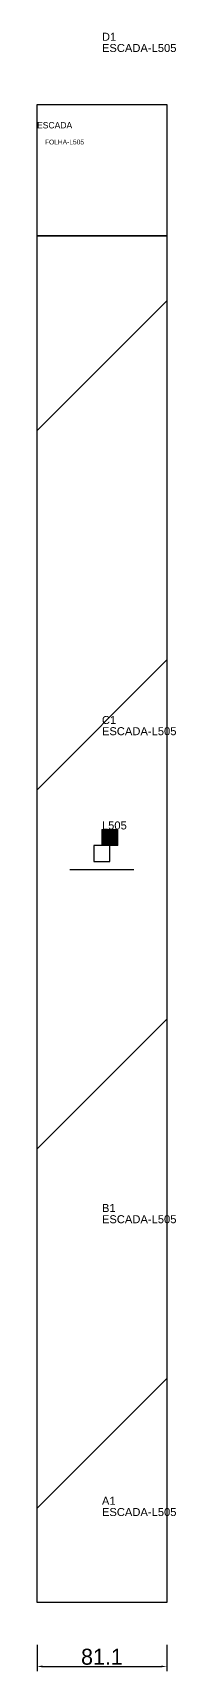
# Model space of a CAD drawing. Header units: metres. Extents: x 222 to 309, y -778 to 2259.
# Drawn here: x 222 to 309, y -778 to 246 of the extents above; entities that cross this region are included whole.
import ezdxf

# ---------------------------------------------------------------- set-up
doc = ezdxf.new("R2010")
doc.units = ezdxf.units.M
for name, color, linetype in [('3', 3, 'CONTINUOUS'), ('AUX00', 7, 'CONTINUOUS'), ('COTA', 241, 'CONTINUOUS'), ('FOLHA', 255, 'CONTINUOUS'), ('Hachura', 251, 'CONTINUOUS'), ('NOMENCLATURA', 7, 'CONTINUOUS'), ('Nível', 160, 'CONTINUOUS'), ('Painéis', 200, 'CONTINUOUS'), ('Pilares', 5, 'CONTINUOUS'), ('REAPROVEITAMENTO', 251, 'CONTINUOUS'), ('SARR_2.2x7', 40, 'CONTINUOUS')]:
    doc.layers.add(name, color=color, linetype=linetype)
doc.styles.add('ARIAL', font='Arial.ttf')
doc.styles.add('STR_STANDARD', font='arial.ttf')
doc.dimstyles.new('EZ DXF', dxfattribs={"dimtxt": 10, "dimasz": 3.5, "dimexe": 3, "dimexo": 1.5, "dimgap": 1, "dimtad": 1, "dimdec": 1, "dimdsep": 46, "dimcen": 2.5, "dimazin": 3, "dimtfac": 1, "dimtmove": 0, "dimatfit": 3})

msp = doc.modelspace()

# ---------------------------------------------------------------- hatches: boundary and pattern name
at = {"layer": 'Hachura'}
h = msp.add_hatch(dxfattribs=at)
h.set_pattern_fill('ANSI31', scale=50)
h.paths.add_polyline_path([(222.2, 201.5), (303.34, 201.5), (303.34, -734.72), (222.2, -734.72)])
h = msp.add_hatch(dxfattribs=at)
h.set_pattern_fill('ANSI31', scale=50)
h.paths.add_polyline_path([(222.2, 201.5), (303.34, 201.5), (303.34, -734.72), (222.2, -734.72)])
at = {"layer": 'Reaproveitamento'}
h = msp.add_hatch(dxfattribs=at)
h.set_pattern_fill('SOLID')
h.paths.add_polyline_path([(262.77, -261.61), (272.77, -261.61), (272.77, -251.61), (262.77, -251.61)])
h = msp.add_hatch(dxfattribs=at)
h.set_pattern_fill('SOLID')
h.paths.add_polyline_path([(262.77, -261.61), (272.77, -261.61), (272.77, -251.61), (262.77, -251.61)])

# ---------------------------------------------------------------- linework, layer by layer
at = {"layer": '3'}
msp.add_lwpolyline([(222.2, 119.28), (303.34, 119.28)], close=True, dxfattribs=at)
msp.add_lwpolyline([(222.2, 119.28), (303.34, 119.28)], close=True, dxfattribs=at)
at = {"layer": 'Painéis', "color": 200}
for p, q in [((222.2, 201.5), (303.34, 201.5)), ((222.2, -734.72), (222.2, 201.5)), ((222.2, 201.5), (303.34, 201.5)), ((222.2, -734.72), (222.2, 201.5)), ((303.34, 201.5), (303.34, -734.72)), ((303.34, 201.5), (303.34, -734.72)), ((303.34, -734.72), (222.2, -734.72)), ((303.34, -734.72), (222.2, -734.72))]:
    msp.add_line(p, q, dxfattribs=at)
at = {"layer": 'Pilares'}
msp.add_lwpolyline([(257.77, -271.61), (267.77, -271.61), (267.77, -261.61), (257.77, -261.61)], close=True, dxfattribs=at)
msp.add_lwpolyline([(257.77, -271.61), (267.77, -271.61), (267.77, -261.61), (257.77, -261.61)], close=True, dxfattribs=at)
at = {"layer": 'SARR_2.2x7'}
msp.add_line((242.77, -276.61), (282.77, -276.61), dxfattribs=at)
msp.add_line((242.77, -276.61), (282.77, -276.61), dxfattribs=at)

# ---------------------------------------------------------------- texts
at = {"layer": '3', "style": 'STR_STANDARD'}
for s, p in [('D1', (262.77, 241.28)), ('D1', (262.77, 241.28)), ('C1', (262.77, -185.72)), ('C1', (262.77, -185.72)), ('B1', (262.77, -490.72)), ('B1', (262.77, -490.72)), ('A1', (262.77, -673.72)), ('A1', (262.77, -673.72))]:
    msp.add_text(s, height=5, dxfattribs=at).set_placement(p)
at = {"layer": 'AUX00', "style": 'STR_STANDARD'}
for p in [(262.77, 234.28), (262.77, 234.28), (262.77, -192.72), (262.77, -192.72), (262.77, -497.72), (262.77, -497.72), (262.77, -680.72), (262.77, -680.72)]:
    msp.add_text('ESCADA-L505', height=5, dxfattribs=at).set_placement(p)
at = {"layer": 'FOLHA'}
msp.add_text('FOLHA-L505', height=3, dxfattribs=at).set_placement((227.2, 176.5))
msp.add_text('FOLHA-L505', height=3, dxfattribs=at).set_placement((227.2, 176.5))
at = {"layer": 'NOMENCLATURA', "insert": (262.77, -246.61), "char_height": 5, "attachment_point": 1, "style": 'ARIAL'}
msp.add_mtext('L505', dxfattribs=at)
msp.add_mtext('L505', dxfattribs=at)
at = {"layer": 'Nível'}
msp.add_text('ESCADA', height=4, dxfattribs=at).set_placement((222.2, 186.5))
msp.add_text('ESCADA', height=4, dxfattribs=at).set_placement((222.2, 186.5))

# ---------------------------------------------------------------- dimensions: what is measured, and where the dimension line sits
at = {"layer": 'COTA'}
msp.add_linear_dim(base=(222.2, -774.72), p1=(222.2, -759.72), p2=(303.34, -759.72), dimstyle='EZ DXF', dxfattribs=at).render()
msp.add_linear_dim(base=(222.2, -774.72), p1=(222.2, -759.72), p2=(303.34, -759.72), dimstyle='EZ DXF', dxfattribs=at).render()

doc.saveas('drawing.dxf')
